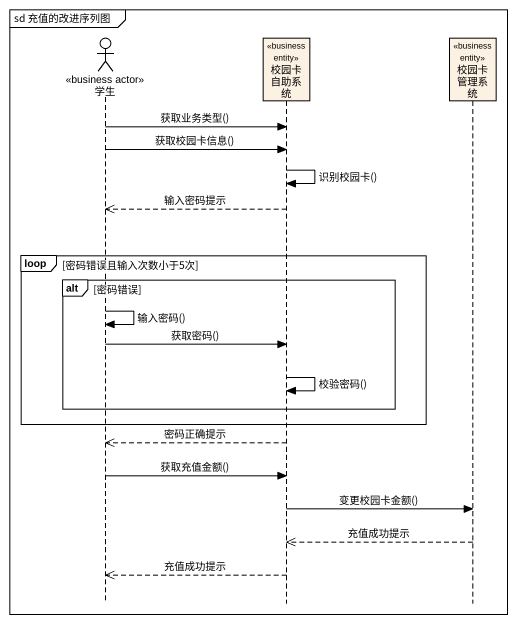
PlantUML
@startuml
mainframe sd 充值的改进序列图
hide footbox
actor 学生 <<business actor>>
participant 校园卡自助系统 <<business entity>>
participant 校园卡管理系统 <<business entity>>

学生 -> 校园卡自助系统 : 获取业务类型()
学生 -> 校园卡自助系统 : 获取校园卡信息()
校园卡自助系统 -> 校园卡自助系统 : 识别校园卡()
校园卡自助系统 -->> 学生 : 输入密码提示
loop 密码错误且输入次数小于5次
  alt 密码错误
    学生 -> 学生 : 输入密码()
    学生 -> 校园卡自助系统 : 获取密码()
    校园卡自助系统 -> 校园卡自助系统 : 校验密码()
  end
end
校园卡自助系统 -->> 学生 : 密码正确提示
学生 -> 校园卡自助系统 : 获取充值金额()
校园卡自助系统 -> 校园卡管理系统 : 变更校园卡金额()
校园卡管理系统 -->> 校园卡自助系统 : 充值成功提示
校园卡自助系统 -->> 学生 : 充值成功提示
@enduml
